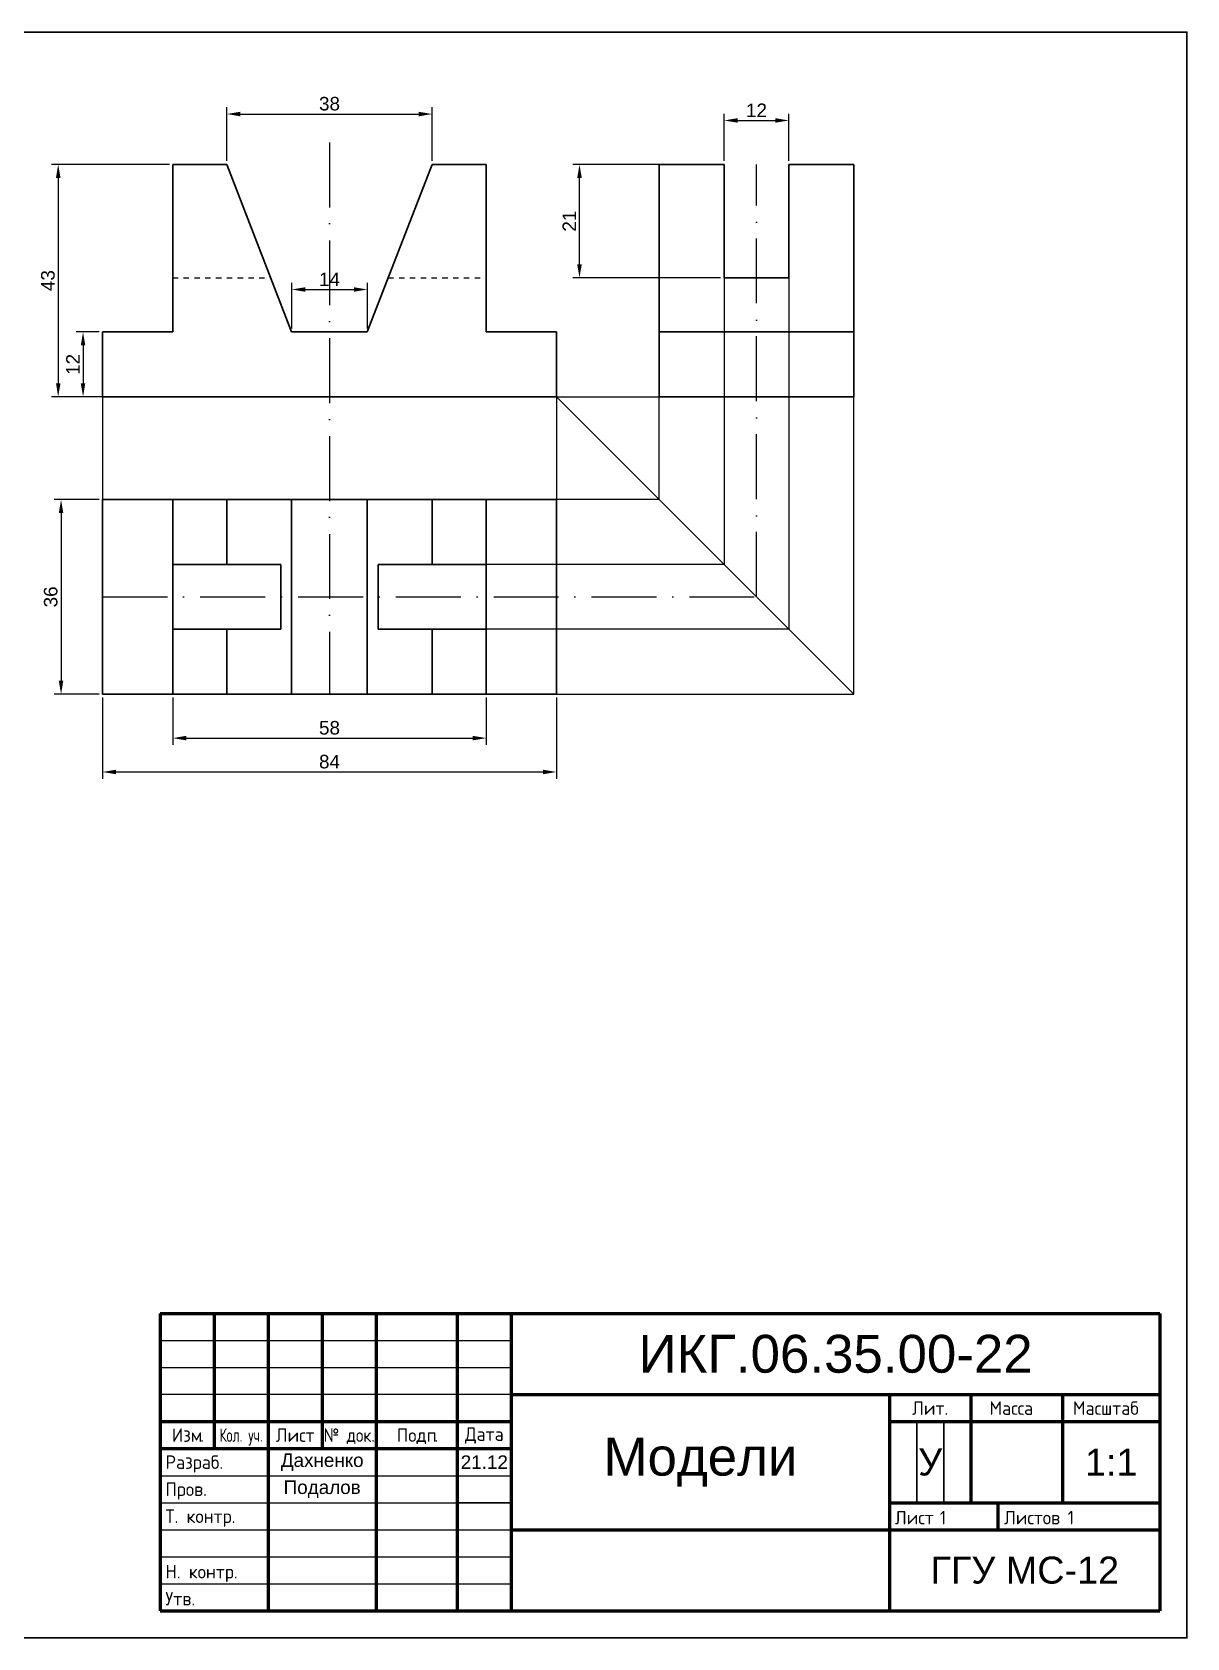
# Model space of a CAD drawing. Header units: millimetres. Extents: x 752 to 1992, y 1433 to 1900.
# Drawn here: x 1777.9 to 1991.5, y 1603 to 1900 of the extents above; entities that cross this region are included whole.
import ezdxf
from ezdxf.enums import TextEntityAlignment as Align

# ---------------------------------------------------------------- set-up
doc = ezdxf.new("R2010")
doc.units = ezdxf.units.MM
doc.linetypes.add('ACAD_ISO10W100', pattern=[18, 12, -3, 0, -3])
doc.linetypes.add('JIS_02_1.0', pattern=[2, 1, -1])
for name, color, linetype in [('45', 230, 'Continuous'), ('ось', 50, 'Continuous'), ('проекционные', 80, 'Continuous'), ('размеры', 140, 'Continuous'), ('штриховые', 7, 'JIS_02_1.0')]:
    doc.layers.add(name, color=color, linetype=linetype)
doc.layers.add('контур', color=7, linetype='Continuous', lineweight=30)
doc.styles.add('GOST-2.304_Type-B', font='GOST Common.ttf')
doc.styles.get("Standard").update_dxf_attribs({"font": 'arial.ttf'})
doc.dimstyles.new('ISO-25', dxfattribs={"dimtxt": 2.5, "dimasz": 2.5, "dimexe": 1.25, "dimexo": 0.625, "dimtad": 1, "dimtxsty": 'Standard', "dimcen": 2.5, "dimadec": 0, "dimazin": 0, "dimtfac": 1, "dimtmove": 0, "dimatfit": 3, "dimfxl": 1, "dimarcsym": 0})

# ---------------------------------------------------------------- blocks, each defined once
blk = doc.blocks.new('*D23')
at = {"layer": 'Defpoints', "color": 0, "transparency": 16777216}
for p in [(1839.89, 1852.39), (1825.89, 1844.53), (1839.89, 1844.53)]:
    blk.add_point(p, dxfattribs=at)
at = {"layer": 'размеры', "color": 0, "lineweight": -2, "transparency": 16777216}
for p, q in [((1825.89, 1845.16), (1825.89, 1853.64)), ((1839.89, 1845.16), (1839.89, 1853.64)), ((1828.39, 1852.39), (1837.39, 1852.39))]:
    blk.add_line(p, q, dxfattribs=at)
at = {"layer": 'размеры', "color": 0, "transparency": 16777216}
for points in [[(1828.39, 1852.8), (1828.39, 1851.97), (1825.89, 1852.39)], [(1837.39, 1852.8), (1837.39, 1851.97), (1839.89, 1852.39)]]:
    blk.add_solid(points, dxfattribs=at)
at = {"layer": 'размеры', "color": 0, "transparency": 16777216, "insert": (1832.89, 1854.27), "char_height": 2.5, "attachment_point": 5}
blk.add_mtext('14', dxfattribs=at)
blk = doc.blocks.new('*D24')
at = {"layer": 'Defpoints', "color": 0, "transparency": 16777216}
for p in [(1790.89, 1844.53), (1787.29, 1832.53), (1790.89, 1832.53)]:
    blk.add_point(p, dxfattribs=at)
at = {"layer": 'размеры', "color": 0, "lineweight": -2, "transparency": 16777216}
for p, q in [((1790.26, 1844.53), (1786.04, 1844.53)), ((1787.29, 1842.03), (1787.29, 1835.03)), ((1790.26, 1832.53), (1786.04, 1832.53))]:
    blk.add_line(p, q, dxfattribs=at)
at = {"layer": 'размеры', "color": 0, "transparency": 16777216}
for points in [[(1786.87, 1842.03), (1787.7, 1842.03), (1787.29, 1844.53)], [(1786.87, 1835.03), (1787.7, 1835.03), (1787.29, 1832.53)]]:
    blk.add_solid(points, dxfattribs=at)
at = {"layer": 'размеры', "color": 0, "transparency": 16777216, "insert": (1785.41, 1838.53), "char_height": 2.5, "attachment_point": 5, "rotation": 90}
blk.add_mtext('12', dxfattribs=at)
blk = doc.blocks.new('*D25')
at = {"layer": 'Defpoints', "color": 0, "transparency": 16777216}
for p in [(1803.89, 1875.53), (1782.69, 1832.53), (1803.89, 1832.53)]:
    blk.add_point(p, dxfattribs=at)
at = {"layer": 'размеры', "color": 0, "lineweight": -2, "transparency": 16777216}
for p, q in [((1803.26, 1875.53), (1781.44, 1875.53)), ((1782.69, 1873.03), (1782.69, 1835.03)), ((1803.26, 1832.53), (1781.44, 1832.53))]:
    blk.add_line(p, q, dxfattribs=at)
at = {"layer": 'размеры', "color": 0, "transparency": 16777216}
for points in [[(1782.28, 1873.03), (1783.11, 1873.03), (1782.69, 1875.53)], [(1782.28, 1835.03), (1783.11, 1835.03), (1782.69, 1832.53)]]:
    blk.add_solid(points, dxfattribs=at)
at = {"layer": 'размеры', "color": 0, "transparency": 16777216, "insert": (1780.79, 1854.03), "char_height": 2.5, "attachment_point": 5, "rotation": 90}
blk.add_mtext('43', dxfattribs=at)
blk = doc.blocks.new('*D26')
at = {"layer": 'Defpoints', "color": 0, "transparency": 16777216}
for p in [(1851.89, 1884.84), (1813.89, 1875.53), (1851.89, 1875.53)]:
    blk.add_point(p, dxfattribs=at)
at = {"layer": 'размеры', "color": 0, "lineweight": -2, "transparency": 16777216}
for p, q in [((1813.89, 1876.16), (1813.89, 1886.09)), ((1851.89, 1876.16), (1851.89, 1886.09)), ((1816.39, 1884.84), (1849.39, 1884.84))]:
    blk.add_line(p, q, dxfattribs=at)
at = {"layer": 'размеры', "color": 0, "transparency": 16777216}
for points in [[(1816.39, 1885.26), (1816.39, 1884.42), (1813.89, 1884.84)], [(1849.39, 1885.26), (1849.39, 1884.42), (1851.89, 1884.84)]]:
    blk.add_solid(points, dxfattribs=at)
at = {"layer": 'размеры', "color": 0, "transparency": 16777216, "insert": (1832.89, 1886.74), "char_height": 2.5, "attachment_point": 5}
blk.add_mtext('38', dxfattribs=at)
blk = doc.blocks.new('*D27')
at = {"layer": 'Defpoints', "color": 0, "transparency": 16777216}
for p in [(1879.14, 1875.53), (1905.89, 1875.53), (1905.89, 1854.53)]:
    blk.add_point(p, dxfattribs=at)
at = {"layer": 'размеры', "color": 0, "lineweight": -2, "transparency": 16777216}
for p, q in [((1905.26, 1875.53), (1877.89, 1875.53)), ((1879.14, 1857.03), (1879.14, 1873.03)), ((1905.26, 1854.53), (1877.89, 1854.53))]:
    blk.add_line(p, q, dxfattribs=at)
at = {"layer": 'размеры', "color": 0, "transparency": 16777216}
for points in [[(1878.73, 1873.03), (1879.56, 1873.03), (1879.14, 1875.53)], [(1878.73, 1857.03), (1879.56, 1857.03), (1879.14, 1854.53)]]:
    blk.add_solid(points, dxfattribs=at)
at = {"layer": 'размеры', "color": 0, "transparency": 16777216, "insert": (1877.26, 1865.03), "char_height": 2.5, "attachment_point": 5, "rotation": 90}
blk.add_mtext('21', dxfattribs=at)
blk = doc.blocks.new('*D28')
at = {"layer": 'Defpoints', "color": 0, "transparency": 16777216}
for p in [(1917.89, 1883.65), (1905.89, 1875.53), (1917.89, 1875.53)]:
    blk.add_point(p, dxfattribs=at)
at = {"layer": 'размеры', "color": 0, "lineweight": -2, "transparency": 16777216}
for p, q in [((1905.89, 1876.16), (1905.89, 1884.9)), ((1908.39, 1883.65), (1915.39, 1883.65)), ((1917.89, 1876.16), (1917.89, 1884.9))]:
    blk.add_line(p, q, dxfattribs=at)
at = {"layer": 'размеры', "color": 0, "transparency": 16777216}
for points in [[(1908.39, 1884.07), (1908.39, 1883.24), (1905.89, 1883.65)], [(1915.39, 1884.07), (1915.39, 1883.24), (1917.89, 1883.65)]]:
    blk.add_solid(points, dxfattribs=at)
at = {"layer": 'размеры', "color": 0, "transparency": 16777216, "insert": (1911.89, 1885.53), "char_height": 2.5, "attachment_point": 5}
blk.add_mtext('12', dxfattribs=at)
blk = doc.blocks.new('*D29')
at = {"layer": 'Defpoints', "color": 0, "transparency": 16777216}
for p in [(1790.89, 1813.53), (1783.22, 1777.53), (1790.89, 1777.53)]:
    blk.add_point(p, dxfattribs=at)
at = {"layer": 'размеры', "color": 0, "lineweight": -2, "transparency": 16777216}
for p, q in [((1790.26, 1813.53), (1781.97, 1813.53)), ((1783.22, 1811.03), (1783.22, 1780.03)), ((1790.26, 1777.53), (1781.97, 1777.53))]:
    blk.add_line(p, q, dxfattribs=at)
at = {"layer": 'размеры', "color": 0, "transparency": 16777216}
for points in [[(1782.8, 1811.03), (1783.63, 1811.03), (1783.22, 1813.53)], [(1782.8, 1780.03), (1783.63, 1780.03), (1783.22, 1777.53)]]:
    blk.add_solid(points, dxfattribs=at)
at = {"layer": 'размеры', "color": 0, "transparency": 16777216, "insert": (1781.31, 1795.53), "char_height": 2.5, "attachment_point": 5, "rotation": 90}
blk.add_mtext('36', dxfattribs=at)
blk = doc.blocks.new('*D30')
at = {"layer": 'Defpoints', "color": 0, "transparency": 16777216}
for p in [(1803.89, 1777.53), (1861.89, 1777.53), (1861.89, 1769.41)]:
    blk.add_point(p, dxfattribs=at)
at = {"layer": 'размеры', "color": 0, "lineweight": -2, "transparency": 16777216}
for p, q in [((1803.89, 1776.91), (1803.89, 1768.16)), ((1861.89, 1776.91), (1861.89, 1768.16)), ((1806.39, 1769.41), (1859.39, 1769.41))]:
    blk.add_line(p, q, dxfattribs=at)
at = {"layer": 'размеры', "color": 0, "transparency": 16777216}
for points in [[(1806.39, 1769.83), (1806.39, 1769), (1803.89, 1769.41)], [(1859.39, 1769.83), (1859.39, 1769), (1861.89, 1769.41)]]:
    blk.add_solid(points, dxfattribs=at)
at = {"layer": 'размеры', "color": 0, "transparency": 16777216, "insert": (1832.89, 1771.31), "char_height": 2.5, "attachment_point": 5}
blk.add_mtext('58', dxfattribs=at)
blk = doc.blocks.new('*D31')
at = {"layer": 'Defpoints', "color": 0, "transparency": 16777216}
for p in [(1790.89, 1777.53), (1874.89, 1777.53), (1874.89, 1763.15)]:
    blk.add_point(p, dxfattribs=at)
at = {"layer": 'размеры', "color": 0, "lineweight": -2, "transparency": 16777216}
for p, q in [((1790.89, 1776.91), (1790.89, 1761.9)), ((1874.89, 1776.91), (1874.89, 1761.9)), ((1793.39, 1763.15), (1872.39, 1763.15))]:
    blk.add_line(p, q, dxfattribs=at)
at = {"layer": 'размеры', "color": 0, "transparency": 16777216}
for points in [[(1793.39, 1763.57), (1793.39, 1762.73), (1790.89, 1763.15)], [(1872.39, 1763.57), (1872.39, 1762.73), (1874.89, 1763.15)]]:
    blk.add_solid(points, dxfattribs=at)
at = {"layer": 'размеры', "color": 0, "transparency": 16777216, "insert": (1832.89, 1765.05), "char_height": 2.5, "attachment_point": 5}
blk.add_mtext('84', dxfattribs=at)
blk = doc.blocks.new('ACAD_SPDS_TB_06')
at = {"linetype": 'Continuous', "lineweight": 60}
for p, q in [((-185, 55), (0, 55)), ((-185, 55), (-185, 0)), ((-175, 55), (-175, 30)), ((-165, 55), (-165, 0)), ((-155, 55), (-155, 30)), ((-145, 55), (-145, 0)), ((-130, 55), (-130, 0)), ((-120, 55), (-120, 0)), ((0, 55), (0, 0)), ((-120, 40), (0, 40)), ((-185, 35), (-120, 35)), ((-185, 30), (-120, 30)), ((-120, 15), (0, 15)), ((-185, 0), (0, 0))]:
    blk.add_line(p, q, dxfattribs=at)
at = {"linetype": 'Continuous', "lineweight": 25}
for p, q in [((-185, 50), (-120, 50)), ((-185, 45), (-120, 45)), ((-185, 25), (-120, 25)), ((-185, 20), (-120, 20)), ((-185, 15), (-120, 15)), ((-185, 10), (-120, 10)), ((-185, 5), (-120, 5))]:
    blk.add_line(p, q, dxfattribs=at)
at = {"lineweight": 25}
blk.add_line((-120, 40), (-185, 40), dxfattribs=at)
at = {"lineweight": 60}
for p, q in [((-50, 40), (-50, 0)), ((-35, 40), (-35, 20)), ((-18, 40), (-18, 20)), ((-50, 35), (0, 35)), ((-50, 20), (0, 20)), ((-30, 20), (-30, 15))]:
    blk.add_line(p, q, dxfattribs=at)
for p, q in [((-45, 35), (-45, 20)), ((-40, 35), (-40, 20)), ((-130, 20), (-120, 20))]:
    blk.add_line(p, q)
at = {"style": 'GOST-2.304_Type-B'}
for s, p in [('Изм', (-180, 31.25)), ('Лист', (-160, 31.25)), ('Подп', (-137.5, 31.25)), ('Дата', (-125, 31.44))]:
    blk.add_text(s, height=2.5, dxfattribs=at).set_placement(p, align=Align.CENTER)
at = {"style": 'GOST-2.304_Type-B', "width": 0.70447}
blk.add_text('Кол. уч.', height=2.5, dxfattribs=at).set_placement((-174, 31.25), (-166, 31.25), align=Align.FIT)
at = {"style": 'GOST-2.304_Type-B', "width": 0.9}
blk.add_text('№ док.', height=2.5, dxfattribs=at).set_placement((-150, 31.25), align=Align.CENTER)
at = {"style": 'GOST-2.304_Type-B'}
for s, p in [('.', (-177.56, 31.25)), ('.', (-134.25, 31.25)), ('Разраб.', (-184, 26.25)), ('Пров.', (-184, 21.25)), ('Т. контр.', (-184, 16.25)), ('Лист', (-49.02, 16)), ('Листов', (-28.83, 16)), ('Н. контр.', (-184, 6)), ('Утв.', (-184, 1))]:
    blk.add_text(s, height=2.5, dxfattribs=at).set_placement(p)
at = {"linetype": 'Continuous', "char_height": 2.5, "attachment_point": 5, "style": 'GOST-2.304_Type-B'}
for s, insert, width in [('Лит.', (-42.5, 37.5), 14), ('Масса', (-27.5, 37.5), 14), ('Масштаб', (-10, 37.5), 19)]:
    blk.add_mtext(s, dxfattribs=dict(at, insert=insert, width=width))
at = {"style": 'GOST-2.304_Type-B'}
for tag, p, flags in [('ИДЕНТИФИКАТОР_НАДПИСИ', (-185.34, 60.88), 1), ('ЛИСТ', (-40.73, 16), 8), ('ЛИСТОВ', (-17.07, 16), 8)]:
    blk.add_attdef(tag, p, '', height=2.5, dxfattribs=dict(at, flags=flags))
at = {"style": 'GOST-2.304_Type-B', "flags": 8}
for tag, p in [('ИЗМ_4', (-180, 51)), ('ИЗМ_4_КОЛ_УЧ', (-170, 51)), ('ИЗМ_4_ЛИСТ', (-160, 51)), ('ИЗМ_4_N_ДОК', (-150, 51)), ('ИЗМ_4_ДАТА', (-125, 51)), ('ИЗМ_3', (-180, 46)), ('ИЗМ_3_КОЛ_УЧ', (-170, 46)), ('ИЗМ_3_ЛИСТ', (-160, 46)), ('ИЗМ_3_N_ДОК', (-150, 46)), ('ИЗМ_3_ДАТА', (-125, 46)), ('ИЗМ_2', (-180, 41)), ('ИЗМ_2_КОЛ_УЧ', (-170, 41)), ('ИЗМ_2_ЛИСТ', (-160, 41)), ('ИЗМ_2_N_ДОК', (-150, 41)), ('ИЗМ_2_ДАТА', (-125, 41)), ('ИЗМ_1', (-180, 36)), ('ИЗМ_1_КОЛ_УЧ', (-170, 36)), ('ИЗМ_1_ЛИСТ', (-160, 36)), ('ИЗМ_1_N_ДОК', (-150, 36)), ('ИЗМ_1_ДАТА', (-125, 36)), ('РАЗРАБ_ФИО', (-155, 26)), ('РАЗРАБ_ДАТА', (-125, 26)), ('ПРОВ_ФИО', (-155, 21)), ('ПРОВ_ДАТА', (-125, 21)), ('ТКОНТР_ФИО', (-155, 16)), ('ТКОНТР_ДАТА', (-125, 16)), ('ДОЛЖНОСТЬ_1', (-175, 11)), ('ДОЛЖНОСТЬ_1_ФИО', (-155, 11)), ('ДОЛЖНОСТЬ_1_ДАТА', (-125, 11)), ('НКОНТР_ФИО', (-155, 6)), ('НКОНТР_ДАТА', (-125, 6)), ('УТВ_ФИО', (-155, 1)), ('УТВ_ДАТА', (-125, 1))]:
    blk.add_attdef(tag, text='', height=2.5, dxfattribs=at).set_placement(p, align=Align.CENTER)
at = {"style": 'GOST-2.304_Type-B'}
blk.add_attdef('ОБОЗНАЧЕНИЕ_ДОКУМЕНТА', text='', height=5, dxfattribs=at).set_placement((-60, 47.5), align=Align.MIDDLE_CENTER)
at = {"lineweight": 30, "flags": 104}
for tag, p in [('НАИМЕНОВАНИЕ_ДОКУМЕНТА', (-85, 27.5)), ('ОБОЗНАЧЕНИЕ_МАТЕРИАЛА', (-85, 7.5)), ('НАИМЕНОВАНИЕ_ПРЕДПРИЯТИЯ', (-25, 7.5))]:
    blk.add_attdef(tag, text='', height=3.5, dxfattribs=at).set_placement(p, align=Align.MIDDLE_CENTER)
at = {"style": 'GOST-2.304_Type-B', "flags": 8}
for tag, p in [('Л1', (-47.5, 27.5)), ('Л2', (-42.5, 27.5)), ('Л3', (-37.5, 27.5)), ('МАССА', (-26.5, 27.5)), ('МАСШТАБ', (-9, 27.5))]:
    blk.add_attdef(tag, text='', height=2.5, dxfattribs=at).set_placement(p, align=Align.MIDDLE_CENTER)

msp = doc.modelspace()

# ---------------------------------------------------------------- linework, layer by layer
for p, q in [((1813.886, 1875.535), (1813.886, 1875.535)), ((1832.886, 1844.535), (1825.886, 1844.535)), ((1832.886, 1844.535), (1839.886, 1844.535))]:
    msp.add_line(p, q)
at = {"layer": '45'}
msp.add_line((1874.886, 1832.535), (1929.886, 1777.535), dxfattribs=at)
at = {"layer": 'контур'}
for p, q in [((1803.886, 1844.535), (1803.886, 1875.535)), ((1803.886, 1875.535), (1813.886, 1875.535)), ((1813.886, 1875.535), (1825.886, 1844.535)), ((1851.886, 1875.535), (1839.886, 1844.535)), ((1861.886, 1875.535), (1851.886, 1875.535)), ((1861.886, 1844.535), (1861.886, 1875.535)), ((1893.886, 1832.535), (1893.886, 1875.535)), ((1893.886, 1875.535), (1905.886, 1875.535)), ((1905.886, 1875.535), (1905.886, 1854.535)), ((1917.886, 1854.535), (1917.886, 1875.535)), ((1917.886, 1875.535), (1929.886, 1875.535)), ((1929.886, 1875.535), (1929.886, 1832.535)), ((1905.886, 1854.535), (1917.886, 1854.535)), ((1790.886, 1832.535), (1790.886, 1844.535)), ((1790.886, 1844.535), (1803.886, 1844.535)), ((1825.886, 1844.535), (1839.886, 1844.535)), ((1874.886, 1844.535), (1861.886, 1844.535)), ((1874.886, 1832.535), (1874.886, 1844.535)), ((1893.886, 1844.535), (1929.886, 1844.535)), ((1874.886, 1832.535), (1790.886, 1832.535)), ((1790.886, 1832.535), (1874.886, 1832.535)), ((1893.886, 1832.535), (1929.886, 1832.535)), ((1790.886, 1813.535), (1790.886, 1777.535)), ((1874.886, 1813.535), (1790.886, 1813.535)), ((1790.886, 1813.535), (1790.886, 1795.535)), ((1803.886, 1813.535), (1803.886, 1777.535)), ((1803.886, 1813.535), (1803.886, 1801.535)), ((1813.886, 1801.535), (1813.886, 1813.535)), ((1825.886, 1813.535), (1825.886, 1777.535)), ((1839.886, 1813.535), (1839.886, 1777.535)), ((1851.886, 1813.535), (1851.886, 1801.535)), ((1861.886, 1813.535), (1861.886, 1777.535)), ((1874.886, 1777.535), (1874.886, 1813.535)), ((1803.886, 1801.535), (1823.886, 1801.535)), ((1823.886, 1801.535), (1823.886, 1789.535)), ((1861.886, 1801.535), (1841.886, 1801.535)), ((1841.886, 1801.535), (1841.886, 1789.535)), ((1823.886, 1789.535), (1803.886, 1789.535)), ((1813.886, 1789.535), (1813.886, 1777.535)), ((1841.886, 1789.535), (1861.886, 1789.535)), ((1851.886, 1789.535), (1851.886, 1777.535)), ((1790.886, 1777.535), (1874.886, 1777.535))]:
    msp.add_line(p, q, dxfattribs=at)
msp.add_lwpolyline([(1571.531, 1602.992), (1571.531, 1899.992), (1991.531, 1899.992), (1991.531, 1602.992), (1571.531, 1602.992)], dxfattribs=at)
at = {"layer": 'ось', "linetype": 'ACAD_ISO10W100'}
for p, q in [((1832.886, 1879.564), (1832.886, 1777.535)), ((1911.886, 1795.535), (1911.886, 1875.535)), ((1790.886, 1795.535), (1911.886, 1795.535))]:
    msp.add_line(p, q, dxfattribs=at)
at = {"layer": 'проекционные'}
for p, q in [((1905.886, 1854.535), (1905.886, 1801.535)), ((1917.886, 1854.535), (1917.886, 1789.535)), ((1790.886, 1832.535), (1790.886, 1813.535)), ((1874.886, 1832.535), (1893.886, 1832.535)), ((1874.886, 1832.535), (1874.886, 1813.535)), ((1893.886, 1813.535), (1893.886, 1832.535)), ((1929.886, 1777.535), (1929.886, 1832.535)), ((1893.886, 1813.535), (1874.886, 1813.535)), ((1905.886, 1801.535), (1861.886, 1801.535)), ((1917.886, 1789.535), (1861.886, 1789.535)), ((1874.886, 1777.535), (1929.886, 1777.535))]:
    msp.add_line(p, q, dxfattribs=at)
at = {"layer": 'штриховые'}
for p, q in [((1803.886, 1854.535), (1822.015, 1854.535)), ((1843.757, 1854.535), (1861.886, 1854.535))]:
    msp.add_line(p, q, dxfattribs=at)

# ---------------------------------------------------------------- block references
at = {"layer": 'контур'}
ref = msp.add_blockref('ACAD_SPDS_TB_06', (1986.531, 1607.992), dxfattribs=at)
ref.add_attrib('ЛИСТ', '1', (1945.805, 1623.992), dxfattribs={"layer": '0', "height": 2.5, "style": 'GOST-2.304_Type-B'})
ref.add_attrib('ЛИСТОВ', '1', (1969.46, 1623.992), dxfattribs={"layer": '0', "height": 2.5, "style": 'GOST-2.304_Type-B'})

# ---------------------------------------------------------------- texts
at = {"attachment_point": 5}
for s, width, insert, char_height in [('ИКГ.06.35.00-22', 120, (1926.531, 1655.492), 7), ('Модели', 70, (1901.531, 1635.492), 7), ('Дахненко', 20, (1831.531, 1635.492), 2.5), ('21.12', 10, (1861.531, 1635.492), 2.5), ('У', 5, (1944.031, 1635.492), 5), ('1:1', 18, (1977.531, 1635.492), 5), ('Подалов', 20, (1831.531, 1630.492), 2.5), ('ГГУ МС-12', 50, (1961.531, 1615.492), 5)]:
    msp.add_mtext_dynamic_manual_height_columns(s, width=width, gutter_width=12.5, heights=[0], dxfattribs=dict(at, insert=insert, char_height=char_height))

# ---------------------------------------------------------------- dimensions: what is measured, and where the dimension line sits
at = {"layer": 'размеры'}
for base, p1, p2, picture, middle in [((1851.886, 1884.841), (1813.886, 1875.535), (1851.886, 1875.535), '*D26', (1832.886, 1886.743)), ((1917.886, 1883.653), (1905.886, 1875.535), (1917.886, 1875.535), '*D28', (1911.886, 1885.533)), ((1839.886, 1852.387), (1825.886, 1844.535), (1839.886, 1844.535), '*D23', (1832.886, 1854.267)), ((1874.886, 1763.151), (1790.886, 1777.535), (1874.886, 1777.535), '*D31', (1832.886, 1765.052)), ((1861.886, 1769.413), (1803.886, 1777.535), (1861.886, 1777.535), '*D30', (1832.886, 1771.315))]:
    dim = msp.add_linear_dim(base=base, p1=p1, p2=p2, dimstyle='ISO-25', dxfattribs=at)
    dim.commit()
    dim.dimension.update_dxf_attribs({"geometry": picture, "text_midpoint": middle})
for base, p1, p2, picture, middle in [((1782.695, 1832.535), (1803.886, 1875.535), (1803.886, 1832.535), '*D25', (1780.792, 1854.035)), ((1879.144, 1875.535), (1905.886, 1854.535), (1905.886, 1875.535), '*D27', (1877.264, 1865.035)), ((1787.285, 1832.535), (1790.886, 1844.535), (1790.886, 1832.535), '*D24', (1785.405, 1838.535)), ((1783.217, 1777.535), (1790.886, 1813.535), (1790.886, 1777.535), '*D29', (1781.315, 1795.535))]:
    dim = msp.add_linear_dim(base=base, p1=p1, p2=p2, angle=90, dimstyle='ISO-25', dxfattribs=at)
    dim.commit()
    dim.dimension.update_dxf_attribs({"geometry": picture, "text_midpoint": middle})

doc.saveas('drawing.dxf')
